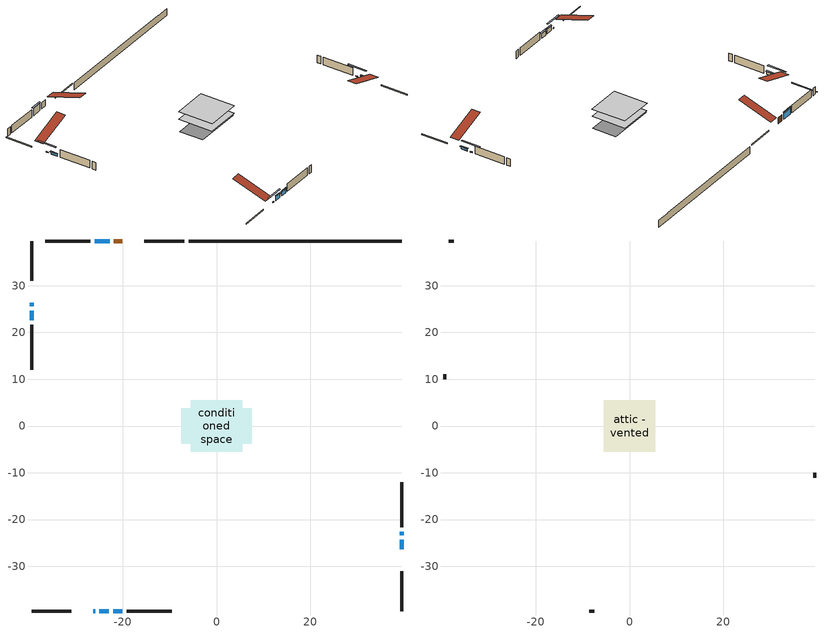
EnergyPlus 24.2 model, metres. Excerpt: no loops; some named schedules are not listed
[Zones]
conditioned space
 floor adiabatic (AdiabaticFloorConstruction): -5.46,-5.46 -5.46,5.46 5.46,5.46 5.46,-5.46 z0.92
 floor foundation (Slab1 construction): -7.55,-3.83 -7.55,3.83 7.55,3.83 7.55,-3.83 z-1.37
 wall outside (RimJoist1 construction): -6.91,39.53 -15.45,39.53 / -39.53,-39.53 -31,-39.53 / -39.53,39.53 -39.53,31 / 39.53,-39.53 39.53,-31 z0.92:1.22
 wall outside (AdiabaticWallConstruction 1): -20.13,39.53 -21.91,39.53 z0.92:2.95
 wall outside (AdiabaticWallConstruction): 39.53,-26.31 39.53,-24.3 / -39.53,24.64 -39.53,22.62 z0.92:1.64; -26.32,-39.53 -25.94,-39.53 / -39.53,26.32 -39.53,25.56 / 39.53,-23.37 39.53,-22.62 z0.92:1.19; -22.84,39.53 -26.01,39.53 z0.92:3.19; -25.01,-39.53 -23.03,-39.53 / -22.11,-39.53 -20.13,-39.53 z0.92:2.33
 wall outside (Wall1 construction): -26.94,39.53 -36.61,39.53 / -19.2,-39.53 -9.53,-39.53 / -39.53,21.69 -39.53,12.02 / 39.53,-21.69 39.53,-12.02 z0.92:3.36
 wall foundation (FoundationWall1 construction): -5.98,39.53,-1.37 -5.98,39.53,0.92 34.98,39.53,0.92 34.98,39.53,0.81 39.53,39.53,0.81 39.53,39.53,-1.37
 window (WindowConstruction): 39.53,-26.31 39.53,-24.3 z0.92:1.64
 window (WindowConstruction 6): -26.31,-39.53 -25.94,-39.53 z0.92:1.19
 window (WindowConstruction 7): -39.53,26.31 -39.53,25.57 z0.92:1.19
 window (WindowConstruction 1): -22.84,39.53 -26.01,39.53 z0.92:3.18
 window (WindowConstruction 2): -25.01,-39.53 -23.03,-39.53 z0.92:2.33
 window (WindowConstruction 3): -22.11,-39.53 -20.13,-39.53 z0.92:2.33
 window (WindowConstruction 4): -39.53,24.64 -39.53,22.62 z0.92:1.64
 window (WindowConstruction 5): 39.53,-23.37 39.53,-22.62 z0.92:1.19
 door (Door): -20.13,39.53 -21.91,39.53 z0.92:2.95
 ceiling adiabatic (AdiabaticFloorConstruction): 5.46,-5.46 5.46,5.46 -5.46,5.46 -5.46,-5.46 z0.92
attic - vented
 floor to conditioned space (Floor1 construction Reversed): -5.51,-5.51 -5.51,5.51 5.51,5.51 5.51,-5.51 z3.36
 wall outside (Wall2 construction): -37.54,39.53 -38.61,39.53 / -8.6,-39.53 -7.53,-39.53 / -39.53,11.09 -39.53,10.02 / 39.53,-11.09 39.53,-10.02 z0.92:3.36
 roof outside (Roof1 construction): -19.2,39.53,3.36 -19.2,28.8,6.94 -16.38,28.8,6.94 -16.38,39.53,3.36; -27.24,-39.53,3.36 -27.24,-28.8,6.94 -30.07,-28.8,6.94 -30.07,-39.53,3.36; -39.53,27.24,3.36 -28.8,27.24,6.94 -28.8,30.07,6.94 -39.53,30.07,3.36; 39.53,-27.24,3.36 28.8,-27.24,6.94 28.8,-30.07,6.94 39.53,-30.07,3.36
shading: 39.53,-24.1 39.53,-26.51 39.95,-26.51 39.95,-24.1 z1.84; -23.3,-39.53 -28.95,-39.53 -28.95,-39.95 -23.3,-39.95 z3.83; -39.53,22.93 -39.53,28.95 -39.95,28.95 -39.95,22.93 z3.83; -26.21,39.53 -22.64,39.53 -22.64,39.95 -26.21,39.95 z3.39; -22.83,-39.53 -25.21,-39.53 -25.21,-39.95 -22.83,-39.95 z2.54; -19.93,-39.53 -22.31,-39.53 -22.31,-39.95 -19.93,-39.95 z2.54; -39.53,22.42 -39.53,24.84 -39.95,24.84 -39.95,22.42 z1.84; 39.53,-19.98 39.53,-26.01 39.95,-26.01 39.95,-19.98 z3.83
[Building]
Building 1: Terrain=Suburbs
[Site:Location]
Edmonton Intl AP_AB: Latitude {deg}=53.31; Longitude {deg}=-113.58; Time Zone {hr}=-7; Elevation {m}=723; Keep Site Location Information=Yes
[Site:GroundTemperature:Shallow]
-1.56185, -3.61833, -3.78302, -2.80711, 1.11059, 5.01004, 8.39065, 10.5322, 10.7141, 8.97234, 5.67794, 1.89811
[Site:WaterMainsTemperature]
Calculation Method=Schedule; Temperature Schedule=mains temperature schedule
[Material] Roughness=Rough; Thermal Absorptance=0.9
Name | Thickness {m} | Conductivity {W/m-K} | Density {kg/m3} | Specific Heat {J/kg-K} | Solar Absorptance | Visible Absorptance
asphalt or fiberglass shingles | 0.00635 | 0.162714 | 1121.4 | 1465.45 | 0.84 | 0.84
ceiling loosefill ins | 0.169333 | 0.0480833 | 16.02 | 1046.75 | 0.7 | 0.7
ceiling stud and cavity | 0.1397 | 0.157103 | 65.682 | 1177.47 | 0.7 | 0.7
concrete 4.0 in. | 0.1016 | 1.803125 | 2242.8 | 837.4 | 0.7 | 0.7
concrete 8.0 in. | 0.2032 | 1.803125 | 2242.8 | 837.4 | 0.7 | 0.7
door material | 0.04445 | 0.053851 | 512.64 | 1214.23 | 0.7 | 0.7
exterior vertical ins | 0.0469053 | 0.029427 | 32.04 | 1214.23 | 0.7 | 0.7
floor covering | 0.0127 | 0.0433444 | 54.468 | 1339.84 | 0.6 | 0.6
floor rigid ins; wall rigid ins 1 | 0.512978 | 0.029427 | 32.04 | 1214.23 | 0.7 | 0.7
floor stud and cavity | 0.1397 | 1.75129 | 37.0049 | 1207.88 | 0.7 | 0.7
furniture material conditioned space 1 | 0.1524 | 0.115458 | 640.8 | 1214.23 | 0.6 | 0.6
gypsum board | 0.0127 | 0.160291 | 801 | 837.4 | 0.6 | 0.6
gypsum board 1 | 0.0127 | 0.160291 | 801 | 837.4 | 0.7 | 0.7
osb sheathing 0.5 in. | 0.0127 | 0.115458 | 512.64 | 1214.23 | 0.7 | 0.7
osb sheathing 0.75 in. | 0.01905 | 0.115458 | 512.64 | 1214.23 | 0.7 | 0.7
osb sheathing 2.0 in. | 0.0508 | 0.115458 | 512.64 | 1214.23 | 0.7 | 0.7
rim joist stud and cavity | 0.0508 | 0.0290657 | 125.044 | 1163.47 | 0.6 | 0.6
slab rigid ins | 0.00606092 | 0.029427 | 32.04 | 1214.23 | 0.7 | 0.7
wall rigid ins | 0.051816 | 0.029427 | 32.04 | 1214.23 | 0.7 | 0.7
wall stud and cavity | 0.1397 | 0.344961 | 139.0536 | 1170.24 | 0.7 | 0.7
wall stud and cavity 1 | 0.0889 | 6.1454 | 50.32683 | 1063.81 | 0.6 | 0.6
wall stud and cavity 2 | 0.0889 | 0.380278 | 52.3479 | 1209.89 | 0.7 | 0.7
wall stud and cavity 3 | 0.0889 | 0.391764 | 83.0341 | 1211.67 | 0.7 | 0.7
wood siding | 0.0254 | 0.102417 | 544.68 | 1172.36 | 0.4 | 0.4
wood siding 1 | 0.00254 | 0.102417 | 544.68 | 1172.36 | 0.4 | 0.4
wood siding 2; wood siding 3; wood siding 4 | 0.0254 | 0.102417 | 544.68 | 1172.36 | 0.7 | 0.7
[WindowMaterial:SimpleGlazingSystem]
Name | U-Factor {W/m2-K} | Solar Heat Gain Coefficient
WindowMaterial | 2.82083 | 0.59
WindowMaterial 1 | 2.691372 | 0.67
WindowMaterial 2 | 7.14747 | 0.76
WindowMaterial 3 | 2.731118 | 0.64
WindowMaterial 4 | 3.25179 | 0.43
[Construction]
AdiabaticFloorConstruction: floor stud and cavity, floor rigid ins, osb sheathing 0.75 in., floor covering
AdiabaticWallConstruction: wood siding 3, wall rigid ins 1, wall stud and cavity 2, gypsum board
AdiabaticWallConstruction 1: wood siding 4, wall rigid ins 1, wall stud and cavity 2, gypsum board
Door: door material
Floor1 construction Reversed: gypsum board, ceiling stud and cavity, ceiling loosefill ins
FoundationWall1 construction: concrete 8.0 in., gypsum board 1
furniture construction conditioned space 1: furniture material conditioned space 1
PartitionWallConstruction: gypsum board, wall stud and cavity 3, gypsum board
RimJoist1 construction: wood siding 2, osb sheathing 2.0 in., rim joist stud and cavity
Roof1 construction: asphalt or fiberglass shingles
Slab1 construction: slab rigid ins, concrete 4.0 in.
Wall1 construction: wood siding, wall rigid ins, osb sheathing 0.5 in., wall stud and cavity, gypsum board
Wall2 construction: wood siding 1, wall stud and cavity 1
WindowConstruction; WindowConstruction 4: WindowMaterial
WindowConstruction 1: WindowMaterial 1
WindowConstruction 2: WindowMaterial 2
WindowConstruction 3: WindowMaterial 3
WindowConstruction 5; WindowConstruction 6; WindowConstruction 7: WindowMaterial 4
[Zone] Multiplier=1; Part of Total Floor Area=Yes
Name | Volume {m3}
attic - vented | 70.5851
conditioned space | 587.3
[Space]
Name | Zone | Volume {m3}
attic - vented 1 | attic - vented | 70.5851
conditioned space 1 | conditioned space | 587.3
[ZoneInfiltration:EffectiveLeakageArea]
infil attic - vented 1: Zone or Space=attic - vented 1; Schedule=Always On Discrete; Effective Air Leakage Area {cm2}=4226.09; Stack Coefficient=0.00041842; Wind Coefficient=1.38206e-05
[ZoneMixing]
whole house fan mix: Zone or Space=attic - vented; Schedule=Always On Continuous; Design Flow Rate Calculation Method=Flow/Zone; Design Flow Rate {m3/s}=0; Source Zone or Space=conditioned space
[SurfaceProperty:ExposedFoundationPerimeter]
Slab1: Exposed Perimeter Calculation Method=TotalExposedPerimeter; Total Exposed Perimeter {m}=45.518
[InternalMass] Zone or ZoneList=conditioned space; Space or SpaceList=conditioned space 1
Name | Construction | Surface Area {m2}
furniture mass conditioned space 1 | furniture construction conditioned space 1 | 93.9599
partition wall mass | PartitionWallConstruction | 234.9
[Lights]
interior lighting: Zone or ZoneList or Space or SpaceList=conditioned space 1; Schedule=interior lighting schedule; Design Level Calculation Method=LightingLevel; Lighting Level {W}=343.2; Return Air Fraction=0; Fraction Radiant=0.6; Fraction Visible=0.2; Fraction Replaceable=1
[People]
occupants: Zone or ZoneList or Space or SpaceList=conditioned space 1; Number of People Schedule=occupants schedule; Number of People Calculation Method=People; Number of People=3; Fraction Radiant=0.314171; Sensible Heat Fraction=0.56303; Activity Level Schedule=occupants activity schedule; Carbon Dioxide Generation Rate {m3/s-W}=0; Enable ASHRAE 55 Comfort Warnings=No; Mean Radiant Temperature Calculation Type=EnclosureAveraged
[ElectricEquipment] Zone or ZoneList or Space or SpaceList=conditioned space 1; Design Level Calculation Method=EquipmentLevel
Name | Schedule | Design Level {W} | Fraction Latent | Fraction Radiant | Fraction Lost
clothes dryer | clothes dryer schedule | 140.772 | 0.015 | 0.081 | 0.85
clothes washer | clothes washer schedule | 32.1985 | 0.03 | 0.162 | 0.7
cooking range | cooking range schedule | 215.147 | 0.08 | 0.432 | 0.2
dishwasher | dishwasher schedule | 66.8632 | 0.3 | 0.18 | 0.4
fridge | fridge schedule | 72.9452 | 0 | 0.6 | 0
mech vent house fan | mech vent house fan schedule | 10 | 0 | 0 | 1
mech vent house fan cfis | mech vent house fan cfis schedule | 0 | 0 | 0 | 0
misc plug loads | misc plug loads schedule | 494.7 | 0.045 | 0.513 | 0.1
whole house fan | Always On Discrete | 0 | 0 | 0 | 1
[OtherEquipment] Zone or ZoneList or Space or SpaceList=conditioned space 1; Design Level Calculation Method=EquipmentLevel
Name | Fuel Type | Schedule | Design Level {W} | Fraction Latent | Fraction Radiant | Fraction Lost
clothes dryer 1 | Electricity | clothes dryer schedule | 0 | 0.015 | 0.081 | 0.85
cooking range 1 | Electricity | cooking range schedule | 0 | 0.08 | 0.432 | 0.2
general water use latent | None | general water use schedule | 62.594 | 1 | 0 | 0
general water use sensible | None | general water use schedule | -61.6891 | 0 | 0.6 | 0
mech vent house fan latent load | None | Always On Discrete | 0 | 1 | 0 | 0
mech vent house fan sensible load | None | Always On Discrete | 0 | 0 | 0 | 0
water heater energy adjustment1 | NaturalGas | Always On Discrete | 0.01 | 0 | 0 | 1
[ZoneInfiltration:DesignFlowRate] Zone or ZoneList or Space or SpaceList=conditioned space 1; Schedule=Always On Discrete; Design Flow Rate Calculation Method=Flow/Zone; Design Flow Rate {m3/s}=0
infil flow; natural vent flow; whole house fan flow
[AvailabilityManager:Scheduled]
furnace airloop Availability Manager: Schedule=Always On Discrete
[Foundation:Kiva]
Foundation Kiva 1: Initial Indoor Air Temperature {C}=21; Wall Height Above Grade {m}=0.919978; Wall Depth Below Slab {m}=0.2032; Custom Block Material Name 1=exterior vertical ins; Custom Block Depth 1 {m}=2.28999; Custom Block X Position 1 {m}=0.2159; Custom Block Z Position 1 {m}=0
[Foundation:Kiva:Settings]
Soil Conductivity {W/m-K}=0.849921; Soil Density {kg/m3}=1842.3; Soil Specific Heat {J/kg-K}=418.7; Ground Solar Absorptivity=0.9; Ground Thermal Absorptivity=0.9; Ground Surface Roughness {m}=0.03; Far-Field Width {m}=40; Deep-Ground Boundary Condition=ZeroFlux; Deep-Ground Depth {m}=40; Minimum Cell Dimension {m}=0.2; Maximum Cell Growth Coefficient=3; Simulation Timestep=Timestep
[Exterior:Lights]
exterior lighting: Schedule=exterior lighting schedule; Design Level {W}=75.6
[EnergyManagementSystem:GlobalVariable]
furnace_airloop_Fan_RTF
infil_program_Qfan
infil_program_Qinf
natural_vent_program_Qnv
natural_vent_program_Qwhf
[EnergyManagementSystem:Sensor]
Name | Output:Variable or Output:Meter Index Key | Output:Variable or Output:Meter
airflow_gain | infil flow | Infiltration Sensible Heat Gain Energy
airflow_gain_1 | natural vent flow | Infiltration Sensible Heat Gain Energy
airflow_gain_2 | whole house fan flow | Infiltration Sensible Heat Gain Energy
airflow_loss | infil flow | Infiltration Sensible Heat Loss Energy
airflow_loss_1 | natural vent flow | Infiltration Sensible Heat Loss Energy
airflow_loss_2 | whole house fan flow | Infiltration Sensible Heat Loss Energy
clg_load_cond |  | Cooling:EnergyTransfer:Zone:CONDITIONED SPACE
clg_sp_s; clg_sp_s_1 | cooling setpoint | Schedule Value
clothes_dryer_exhaust_0_sch_s | clothes dryer exhaust 0 schedule | Schedule Value
cool_season | cooling season schedule | Schedule Value
htg_load_cond |  | Heating:EnergyTransfer:Zone:CONDITIONED SPACE
htg_sp_s; htg_sp_s_1 | heating setpoint | Schedule Value
ig_ee_conv | clothes dryer | Electric Equipment Convective Heating Energy
ig_ee_conv_2 | cooking range | Electric Equipment Convective Heating Energy
ig_ee_conv_4 | fridge | Electric Equipment Convective Heating Energy
ig_ee_conv_5 | misc plug loads | Electric Equipment Convective Heating Energy
ig_ee_conv_6 | whole house fan | Electric Equipment Convective Heating Energy
ig_ee_rad | clothes dryer | Electric Equipment Radiant Heating Energy
ig_ee_rad_2 | cooking range | Electric Equipment Radiant Heating Energy
ig_ee_rad_4 | fridge | Electric Equipment Radiant Heating Energy
ig_ee_rad_5 | misc plug loads | Electric Equipment Radiant Heating Energy
ig_ee_rad_6 | whole house fan | Electric Equipment Radiant Heating Energy
ig_lgt_conv | interior lighting | Lights Convective Heating Energy
ig_lgt_rad | interior lighting | Lights Radiant Heating Energy
ig_lgt_vis | interior lighting | Lights Visible Radiation Heating Energy
ig_oe_conv | clothes dryer 1 | Other Equipment Convective Heating Energy
ig_oe_conv_1 | cooking range 1 | Other Equipment Convective Heating Energy
ig_oe_conv_2 | general water use latent | Other Equipment Convective Heating Energy
ig_oe_conv_3 | general water use sensible | Other Equipment Convective Heating Energy
ig_oe_conv_4 | water heater energy adjustment1 | Other Equipment Convective Heating Energy
ig_oe_rad | clothes dryer 1 | Other Equipment Radiant Heating Energy
ig_oe_rad_1 | cooking range 1 | Other Equipment Radiant Heating Energy
ig_oe_rad_2 | general water use latent | Other Equipment Radiant Heating Energy
ig_oe_rad_3 | general water use sensible | Other Equipment Radiant Heating Energy
ig_oe_rad_4 | water heater energy adjustment1 | Other Equipment Radiant Heating Energy
ig_ppl_conv | occupants | People Convective Heating Energy
ig_ppl_rad | occupants | People Radiant Heating Energy
im_conv | furniture mass conditioned space 1 | Surface Inside Face Convection Heat Gain Energy
im_conv_1 | partition wall mass | Surface Inside Face Convection Heat Gain Energy
im_ig | furniture mass conditioned space 1 | Surface Inside Face Internal Gains Radiation Heat Gain Energy
im_ig_1 | partition wall mass | Surface Inside Face Internal Gains Radiation Heat Gain Energy
im_lgt | furniture mass conditioned space 1 | Surface Inside Face Lights Radiation Heat Gain Energy
im_lgt_1 | partition wall mass | Surface Inside Face Lights Radiation Heat Gain Energy
im_sol | furniture mass conditioned space 1 | Surface Inside Face Solar Radiation Heat Gain Energy
im_sol_1 | partition wall mass | Surface Inside Face Solar Radiation Heat Gain Energy
im_surf | furniture mass conditioned space 1 | Surface Inside Face Net Surface Thermal Radiation Heat Gain Energy
im_surf_1 | partition wall mass | Surface Inside Face Net Surface Thermal Radiation Heat Gain Energy
mv_conv | mech vent house fan | Electric Equipment Convective Heating Energy
mv_conv_1 | mech vent house fan cfis | Electric Equipment Convective Heating Energy
mv_conv_2 | mech vent house fan latent load | Other Equipment Convective Heating Energy
mv_conv_3 | mech vent house fan sensible load | Other Equipment Convective Heating Energy
mv_rad | mech vent house fan | Electric Equipment Radiant Heating Energy
mv_rad_1 | mech vent house fan cfis | Electric Equipment Radiant Heating Energy
mv_rad_2 | mech vent house fan latent load | Other Equipment Radiant Heating Energy
mv_rad_3 | mech vent house fan sensible load | Other Equipment Radiant Heating Energy
natural_vent_s | natural vent schedule | Schedule Value
out_pb_s |  | Site Outdoor Air Barometric Pressure
out_wt_s |  | Site Outdoor Air Humidity Ratio
site_vw_s |  | Site Wind Speed
ss_back_out | Window1 | Surface Window Shortwave from Zone Back Out Window Heat Transfer Rate
ss_back_out_1 | Window10 | Surface Window Shortwave from Zone Back Out Window Heat Transfer Rate
ss_back_out_2 | Window11 | Surface Window Shortwave from Zone Back Out Window Heat Transfer Rate
ss_back_out_3 | Window3 | Surface Window Shortwave from Zone Back Out Window Heat Transfer Rate
ss_back_out_4 | Window4 | Surface Window Shortwave from Zone Back Out Window Heat Transfer Rate
ss_back_out_5 | Window5 | Surface Window Shortwave from Zone Back Out Window Heat Transfer Rate
ss_back_out_6 | Window6 | Surface Window Shortwave from Zone Back Out Window Heat Transfer Rate
ss_back_out_7 | Window8 | Surface Window Shortwave from Zone Back Out Window Heat Transfer Rate
ss_conv | Door1 | Surface Inside Face Convection Heat Gain Energy
ss_conv_1 | Window1 | Surface Inside Face Convection Heat Gain Energy
ss_conv_2 | Window10 | Surface Inside Face Convection Heat Gain Energy
ss_conv_3 | Window11 | Surface Inside Face Convection Heat Gain Energy
ss_conv_4 | Window3 | Surface Inside Face Convection Heat Gain Energy
ss_conv_5 | Window4 | Surface Inside Face Convection Heat Gain Energy
ss_conv_6 | Window5 | Surface Inside Face Convection Heat Gain Energy
ss_conv_7 | Window6 | Surface Inside Face Convection Heat Gain Energy
ss_conv_8 | Window8 | Surface Inside Face Convection Heat Gain Energy
ss_ig | Door1 | Surface Inside Face Internal Gains Radiation Heat Gain Energy
ss_ig_1 | Window1 | Surface Inside Face Internal Gains Radiation Heat Gain Energy
ss_ig_2 | Window10 | Surface Inside Face Internal Gains Radiation Heat Gain Energy
ss_ig_3 | Window11 | Surface Inside Face Internal Gains Radiation Heat Gain Energy
ss_ig_4 | Window3 | Surface Inside Face Internal Gains Radiation Heat Gain Energy
ss_ig_5 | Window4 | Surface Inside Face Internal Gains Radiation Heat Gain Energy
ss_ig_6 | Window5 | Surface Inside Face Internal Gains Radiation Heat Gain Energy
ss_ig_7 | Window6 | Surface Inside Face Internal Gains Radiation Heat Gain Energy
ss_ig_8 | Window8 | Surface Inside Face Internal Gains Radiation Heat Gain Energy
ss_lgt | Door1 | Surface Inside Face Lights Radiation Heat Gain Energy
ss_sol | Door1 | Surface Inside Face Solar Radiation Heat Gain Energy
ss_surf | Door1 | Surface Inside Face Net Surface Thermal Radiation Heat Gain Energy
ss_surf_1 | Window1 | Surface Inside Face Net Surface Thermal Radiation Heat Gain Energy
ss_surf_2 | Window10 | Surface Inside Face Net Surface Thermal Radiation Heat Gain Energy
ss_surf_3 | Window11 | Surface Inside Face Net Surface Thermal Radiation Heat Gain Energy
ss_surf_4 | Window3 | Surface Inside Face Net Surface Thermal Radiation Heat Gain Energy
ss_surf_5 | Window4 | Surface Inside Face Net Surface Thermal Radiation Heat Gain Energy
ss_surf_6 | Window5 | Surface Inside Face Net Surface Thermal Radiation Heat Gain Energy
ss_surf_7 | Window6 | Surface Inside Face Net Surface Thermal Radiation Heat Gain Energy
ss_surf_8 | Window8 | Surface Inside Face Net Surface Thermal Radiation Heat Gain Energy
ss_trans_in | Window1 | Surface Window Transmitted Solar Radiation Rate
ss_trans_in_1 | Window10 | Surface Window Transmitted Solar Radiation Rate
ss_trans_in_2 | Window11 | Surface Window Transmitted Solar Radiation Rate
ss_trans_in_3 | Window3 | Surface Window Transmitted Solar Radiation Rate
ss_trans_in_4 | Window4 | Surface Window Transmitted Solar Radiation Rate
ss_trans_in_5 | Window5 | Surface Window Transmitted Solar Radiation Rate
ss_trans_in_6 | Window6 | Surface Window Transmitted Solar Radiation Rate
ss_trans_in_7 | Window8 | Surface Window Transmitted Solar Radiation Rate
ss_trans_out | Window1 | Surface Inside Face Initial Transmitted Diffuse Transmitted Out Window Solar Radiation Rate
ss_trans_out_1 | Window10 | Surface Inside Face Initial Transmitted Diffuse Transmitted Out Window Solar Radiation Rate
ss_trans_out_2 | Window11 | Surface Inside Face Initial Transmitted Diffuse Transmitted Out Window Solar Radiation Rate
ss_trans_out_3 | Window3 | Surface Inside Face Initial Transmitted Diffuse Transmitted Out Window Solar Radiation Rate
ss_trans_out_4 | Window4 | Surface Inside Face Initial Transmitted Diffuse Transmitted Out Window Solar Radiation Rate
ss_trans_out_5 | Window5 | Surface Inside Face Initial Transmitted Diffuse Transmitted Out Window Solar Radiation Rate
ss_trans_out_6 | Window6 | Surface Inside Face Initial Transmitted Diffuse Transmitted Out Window Solar Radiation Rate
ss_trans_out_7 | Window8 | Surface Inside Face Initial Transmitted Diffuse Transmitted Out Window Solar Radiation Rate
s_conv | Floor1 | Surface Inside Face Convection Heat Gain Energy
s_conv_1 | FoundationWall1 | Surface Inside Face Convection Heat Gain Energy
s_conv_10 | Wall1:180 | Surface Inside Face Convection Heat Gain Energy
s_conv_11 | Wall1:270 | Surface Inside Face Convection Heat Gain Energy
s_conv_12 | Wall1:90 | Surface Inside Face Convection Heat Gain Energy
s_conv_2 | inferred conditioned ceiling | Surface Inside Face Convection Heat Gain Energy
s_conv_3 | inferred conditioned floor | Surface Inside Face Convection Heat Gain Energy
s_conv_4 | RimJoist1:0 | Surface Inside Face Convection Heat Gain Energy
s_conv_5 | RimJoist1:180 | Surface Inside Face Convection Heat Gain Energy
s_conv_6 | RimJoist1:270 | Surface Inside Face Convection Heat Gain Energy
s_conv_7 | RimJoist1:90 | Surface Inside Face Convection Heat Gain Energy
s_conv_8 | Slab1 | Surface Inside Face Convection Heat Gain Energy
s_conv_9 | Wall1:0 | Surface Inside Face Convection Heat Gain Energy
s_ig | Floor1 | Surface Inside Face Internal Gains Radiation Heat Gain Energy
s_ig_1 | FoundationWall1 | Surface Inside Face Internal Gains Radiation Heat Gain Energy
s_ig_10 | Wall1:180 | Surface Inside Face Internal Gains Radiation Heat Gain Energy
s_ig_11 | Wall1:270 | Surface Inside Face Internal Gains Radiation Heat Gain Energy
s_ig_12 | Wall1:90 | Surface Inside Face Internal Gains Radiation Heat Gain Energy
s_ig_2 | inferred conditioned ceiling | Surface Inside Face Internal Gains Radiation Heat Gain Energy
s_ig_3 | inferred conditioned floor | Surface Inside Face Internal Gains Radiation Heat Gain Energy
s_ig_4 | RimJoist1:0 | Surface Inside Face Internal Gains Radiation Heat Gain Energy
s_ig_5 | RimJoist1:180 | Surface Inside Face Internal Gains Radiation Heat Gain Energy
s_ig_6 | RimJoist1:270 | Surface Inside Face Internal Gains Radiation Heat Gain Energy
s_ig_7 | RimJoist1:90 | Surface Inside Face Internal Gains Radiation Heat Gain Energy
s_ig_8 | Slab1 | Surface Inside Face Internal Gains Radiation Heat Gain Energy
s_ig_9 | Wall1:0 | Surface Inside Face Internal Gains Radiation Heat Gain Energy
s_lgt | Floor1 | Surface Inside Face Lights Radiation Heat Gain Energy
s_lgt_1 | FoundationWall1 | Surface Inside Face Lights Radiation Heat Gain Energy
s_lgt_10 | Wall1:180 | Surface Inside Face Lights Radiation Heat Gain Energy
s_lgt_11 | Wall1:270 | Surface Inside Face Lights Radiation Heat Gain Energy
s_lgt_12 | Wall1:90 | Surface Inside Face Lights Radiation Heat Gain Energy
s_lgt_2 | inferred conditioned ceiling | Surface Inside Face Lights Radiation Heat Gain Energy
s_lgt_3 | inferred conditioned floor | Surface Inside Face Lights Radiation Heat Gain Energy
s_lgt_4 | RimJoist1:0 | Surface Inside Face Lights Radiation Heat Gain Energy
s_lgt_5 | RimJoist1:180 | Surface Inside Face Lights Radiation Heat Gain Energy
s_lgt_6 | RimJoist1:270 | Surface Inside Face Lights Radiation Heat Gain Energy
s_lgt_7 | RimJoist1:90 | Surface Inside Face Lights Radiation Heat Gain Energy
s_lgt_8 | Slab1 | Surface Inside Face Lights Radiation Heat Gain Energy
s_lgt_9 | Wall1:0 | Surface Inside Face Lights Radiation Heat Gain Energy
s_sol | Floor1 | Surface Inside Face Solar Radiation Heat Gain Energy
s_sol_1 | FoundationWall1 | Surface Inside Face Solar Radiation Heat Gain Energy
s_sol_10 | Wall1:180 | Surface Inside Face Solar Radiation Heat Gain Energy
s_sol_11 | Wall1:270 | Surface Inside Face Solar Radiation Heat Gain Energy
s_sol_12 | Wall1:90 | Surface Inside Face Solar Radiation Heat Gain Energy
s_sol_2 | inferred conditioned ceiling | Surface Inside Face Solar Radiation Heat Gain Energy
s_sol_3 | inferred conditioned floor | Surface Inside Face Solar Radiation Heat Gain Energy
s_sol_4 | RimJoist1:0 | Surface Inside Face Solar Radiation Heat Gain Energy
s_sol_5 | RimJoist1:180 | Surface Inside Face Solar Radiation Heat Gain Energy
s_sol_6 | RimJoist1:270 | Surface Inside Face Solar Radiation Heat Gain Energy
s_sol_7 | RimJoist1:90 | Surface Inside Face Solar Radiation Heat Gain Energy
s_sol_8 | Slab1 | Surface Inside Face Solar Radiation Heat Gain Energy
s_sol_9 | Wall1:0 | Surface Inside Face Solar Radiation Heat Gain Energy
s_surf | Floor1 | Surface Inside Face Net Surface Thermal Radiation Heat Gain Energy
s_surf_1 | FoundationWall1 | Surface Inside Face Net Surface Thermal Radiation Heat Gain Energy
s_surf_10 | Wall1:180 | Surface Inside Face Net Surface Thermal Radiation Heat Gain Energy
s_surf_11 | Wall1:270 | Surface Inside Face Net Surface Thermal Radiation Heat Gain Energy
s_surf_12 | Wall1:90 | Surface Inside Face Net Surface Thermal Radiation Heat Gain Energy
